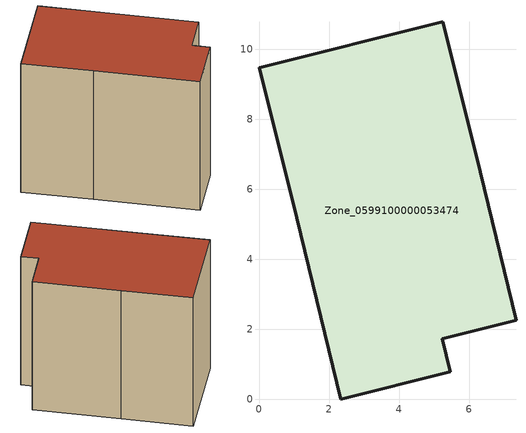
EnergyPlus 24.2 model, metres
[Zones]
Zone_0599100000053474
 floor ground (C_G): 0,9.48 5.24,10.79 6.2,6.97 7.34,2.27 5.23,1.74 5.47,0.79 2.34,0 0.96,5.66 z0
 wall outside (C_F): 2.34,0 5.47,0.79 5.23,1.74 7.34,2.27 6.2,6.97 5.24,10.79 0,9.48 0.96,5.66 2.34,0 z0:8.46
 roof outside (C_R): 5.24,10.79 0,9.48 0.96,5.66 2.34,0 5.47,0.79 5.23,1.74 7.34,2.27 6.2,6.97 z8.46
[BUILDING]
Pand.0599100000053474: North Axis=0; Terrain=City; Loads Convergence Tolerance Value=0.04; Temperature Convergence Tolerance Value=0.4; Solar Distribution=FullExterior; Maximum Number of Warmup Days=25; Minimum Number of Warmup Days=1
[Site:Location]
Rotterdam.The.Hague.AP_ZH_NLD Design_Conditions: Latitude=51.96; Longitude=4.45; Time Zone=1; Elevation=-4.5
[SITE:GROUNDTEMPERATURE:BUILDINGSURFACE]
18, 18, 18, 18, 18, 18, 18, 18, 18, 18, 18, 18
[MATERIAL] Thermal Absorptance=0.9; Solar Absorptance=0.7; Visible Absorptance=0.7
Name | Roughness | Thickness | Conductivity | Density | Specific Heat
G.TI.1975-1991 | MediumSmooth | 0.15 | 0.288461 | 540 | 1210
F.TI.1975-1991 | Rough | 0.3 | 0.230769 | 1920 | 840
R.TI.1975-1991 | MediumRough | 0.2 | 0.153846 | 1500 | 1000
[CONSTRUCTION]
C_G: G.TI.1975-1991
C_F: F.TI.1975-1991
C_R: R.TI.1975-1991
[ZONE]
Zone_0599100000053474: Type=1; Multiplier=1; Ceiling Height=Autocalculate; Volume=Autocalculate; Floor Area=autocalculate; Part of Total Floor Area=Yes
[ZONEINFILTRATION:DESIGNFLOWRATE]
Infil_Zone_0599100000053474: Zone or ZoneList or Space or SpaceList=Zone_0599100000053474; Schedule=AlwaysOn; Design Flow Rate Calculation Method=Flow/Area; Flow Rate per Floor Area=0.003; Constant Term Coefficient=1; Temperature Term Coefficient=0; Velocity Term Coefficient=0; Velocity Squared Term Coefficient=0
[HVACTEMPLATE:ZONE:IDEALLOADSAIRSYSTEM]
Zone_0599100000053474: Maximum Heating Supply Air Temperature=50; Minimum Cooling Supply Air Temperature=13; Maximum Heating Supply Air Humidity Ratio=0.0156; Minimum Cooling Supply Air Humidity Ratio=0.0077; Heating Limit=NoLimit; Cooling Limit=NoLimit; Dehumidification Control Type=ConstantSensibleHeatRatio; Cooling Sensible Heat Ratio=0.7; Dehumidification Setpoint=60; Humidification Control Type=None; Humidification Setpoint=30; Outdoor Air Method=None; Outdoor Air Flow Rate per Person=0.00944; Outdoor Air Flow Rate per Zone Floor Area=0; Outdoor Air Flow Rate per Zone=0; Demand Controlled Ventilation Type=None; Outdoor Air Economizer Type=NoEconomizer; Heat Recovery Type=None; Sensible Heat Recovery Effectiveness=0.7; Latent Heat Recovery Effectiveness=0.65
[ZONECONTROL:THERMOSTAT]
ThermostatControl_Zone_0599100000053474: Zone or ZoneList=Zone_0599100000053474; Control Type Schedule=DualSetpointControlType; Control 1=Thermostat_Zone_0599100000053474; Temperature Difference Between Cutout And Setpoint=0
[THERMOSTATSETPOINT:DUALSETPOINT]
Thermostat_Zone_0599100000053474: Heating Setpoint Temperature Schedule=HeatingSetpoint_Zone_0599100000053474; Cooling Setpoint Temperature Schedule=CoolingSetpoint_Zone_0599100000053474
[SCHEDULE:COMPACT]
HeatingSetpoint_Zone_0599100000053474: Through: 12/31, For: AllDays, Until: 24:00, 21
CoolingSetpoint_Zone_0599100000053474: Through: 12/31, For: AllDays, Until: 24:00, 24
DualSetpointControlType: Through: 12/31, For: AllDays, Until: 24:00, 4
AlwaysOn: Through: 12/31, For: AllDays, Until: 24:00, 1
